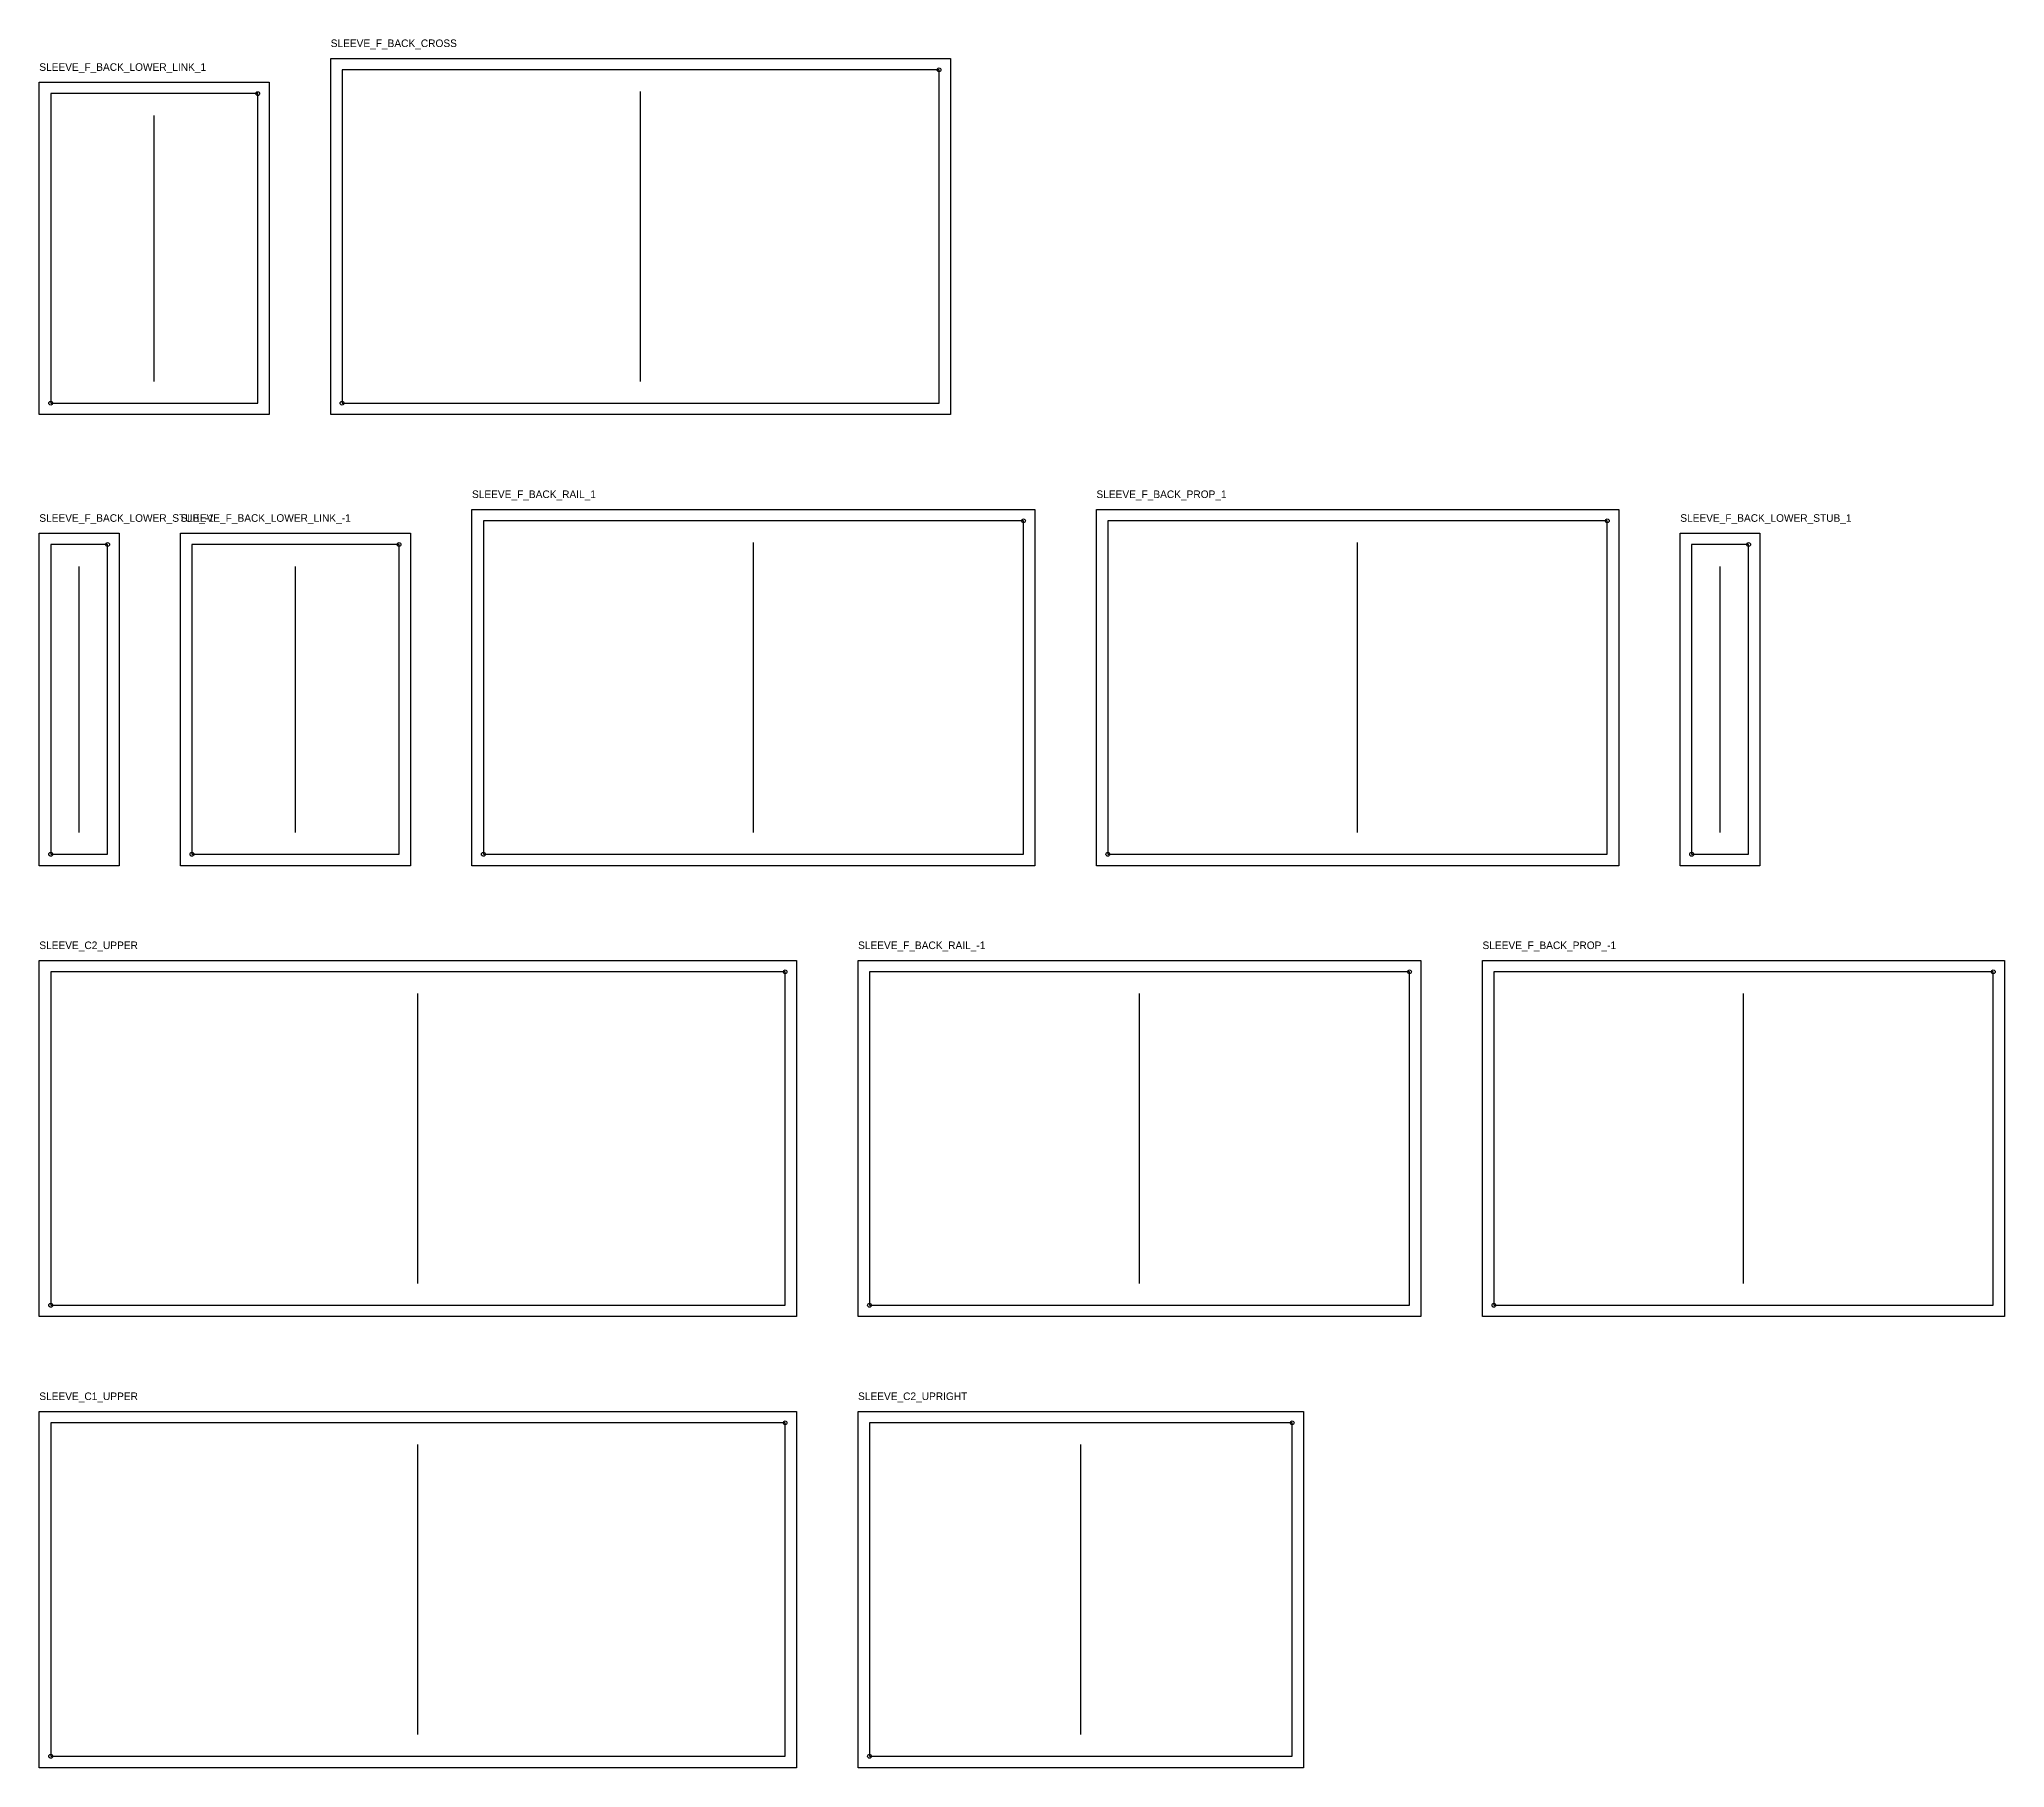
# Model space of a CAD drawing. Header units: millimetres. Extents: x -10 to 2074, y -10 to 7427.
# Drawn here: x 0 to 2074, y 5604 to 7427 of the extents above; entities that cross this region are included whole.
import ezdxf

# ---------------------------------------------------------------- set-up
doc = ezdxf.new("R2010")
doc.units = ezdxf.units.MM
for name, color, linetype in [('CUT', 1, 'Continuous'), ('GRAIN', 3, 'Continuous'), ('NOTCH', 2, 'Continuous'), ('SEAM', 5, 'Continuous'), ('TEXT', 7, 'Continuous')]:
    doc.layers.add(name, color=color, linetype=linetype)

msp = doc.modelspace()

# ---------------------------------------------------------------- linework, layer by layer
at = {"layer": 'CUT'}
for points in [[(307.5, 7031.1), (307.5, 7406.9), (961.5, 7406.9), (961.5, 7031.1)], [(0, 7031.1), (0, 7381.8), (242.5, 7381.8), (242.5, 7031.1)], [(456.6, 6555.2), (456.6, 6931.1), (1050.6, 6931.1), (1050.6, 6555.2)], [(1115.6, 6555.2), (1115.6, 6931.1), (1666.7, 6931.1), (1666.7, 6555.2)], [(0, 6555.2), (0, 6906), (84.1, 6906), (84.1, 6555.2)], [(149.1, 6555.2), (149.1, 6906), (391.6, 6906), (391.6, 6555.2)], [(1731.7, 6555.2), (1731.7, 6906), (1815.8, 6906), (1815.8, 6555.2)], [(0, 6079.4), (0, 6455.2), (799, 6455.2), (799, 6079.4)], [(864, 6079.4), (864, 6455.2), (1458, 6455.2), (1458, 6079.4)], [(1523, 6079.4), (1523, 6455.2), (2074, 6455.2), (2074, 6079.4)], [(0, 5603.5), (0, 5979.4), (799, 5979.4), (799, 5603.5)], [(864, 5603.5), (864, 5979.4), (1334.2, 5979.4), (1334.2, 5603.5)]]:
    msp.add_lwpolyline(points, close=True, dxfattribs=at)
at = {"layer": 'GRAIN'}
for p, q in [((634.5, 7066.1), (634.5, 7371.9)), ((121.3, 7066.1), (121.3, 7346.8)), ((753.6, 6590.2), (753.6, 6896.1)), ((1391.1, 6590.2), (1391.1, 6896.1)), ((42.1, 6590.2), (42.1, 6871)), ((270.4, 6590.2), (270.4, 6871)), ((1773.7, 6590.2), (1773.7, 6871)), ((399.5, 6114.4), (399.5, 6420.2)), ((1161, 6114.4), (1161, 6420.2)), ((1798.5, 6114.4), (1798.5, 6420.2)), ((399.5, 5638.5), (399.5, 5944.4)), ((1099.1, 5638.5), (1099.1, 5944.4))]:
    msp.add_line(p, q, dxfattribs=at)
at = {"layer": 'NOTCH'}
for centre in [(949.5, 7394.9), (230.5, 7369.8), (12, 7043.1), (319.5, 7043.1), (1038.6, 6919.1), (1654.7, 6919.1), (72.1, 6894), (379.6, 6894), (1803.8, 6894), (12, 6567.2), (161.1, 6567.2), (468.6, 6567.2), (1127.6, 6567.2), (1743.7, 6567.2), (787, 6443.2), (1446, 6443.2), (2062, 6443.2), (12, 6091.4), (876, 6091.4), (1535, 6091.4), (787, 5967.4), (1322.2, 5967.4), (12, 5615.5), (876, 5615.5)]:
    msp.add_circle(centre, 2, dxfattribs=at)
at = {"layer": 'SEAM'}
for points in [[(319.5, 7043.1), (949.5, 7043.1), (949.5, 7394.9), (319.5, 7394.9)], [(12, 7043.1), (230.5, 7043.1), (230.5, 7369.8), (12, 7369.8)], [(468.6, 6567.2), (1038.6, 6567.2), (1038.6, 6919.1), (468.6, 6919.1)], [(1127.6, 6567.2), (1654.7, 6567.2), (1654.7, 6919.1), (1127.6, 6919.1)], [(12, 6567.2), (72.1, 6567.2), (72.1, 6894), (12, 6894)], [(161.1, 6567.2), (379.6, 6567.2), (379.6, 6894), (161.1, 6894)], [(1743.7, 6567.2), (1803.8, 6567.2), (1803.8, 6894), (1743.7, 6894)], [(12, 6091.4), (787, 6091.4), (787, 6443.2), (12, 6443.2)], [(876, 6091.4), (1446, 6091.4), (1446, 6443.2), (876, 6443.2)], [(1535, 6091.4), (2062, 6091.4), (2062, 6443.2), (1535, 6443.2)], [(12, 5615.5), (787, 5615.5), (787, 5967.4), (12, 5967.4)], [(876, 5615.5), (1322.2, 5615.5), (1322.2, 5967.4), (876, 5967.4)]]:
    msp.add_lwpolyline(points, close=True, dxfattribs=at)

# ---------------------------------------------------------------- texts
at = {"layer": 'TEXT'}
for s, p in [('SLEEVE_F_BACK_CROSS', (307.5, 7418.9)), ('SLEEVE_F_BACK_LOWER_LINK_1', (0, 7393.8)), ('SLEEVE_F_BACK_RAIL_1', (456.6, 6943.1)), ('SLEEVE_F_BACK_PROP_1', (1115.6, 6943.1)), ('SLEEVE_F_BACK_LOWER_STUB_-1', (0, 6918)), ('SLEEVE_F_BACK_LOWER_LINK_-1', (149.1, 6918)), ('SLEEVE_F_BACK_LOWER_STUB_1', (1731.7, 6918)), ('SLEEVE_C2_UPPER', (0, 6467.2)), ('SLEEVE_F_BACK_RAIL_-1', (864, 6467.2)), ('SLEEVE_F_BACK_PROP_-1', (1523, 6467.2)), ('SLEEVE_C1_UPPER', (0, 5991.4)), ('SLEEVE_C2_UPRIGHT', (864, 5991.4))]:
    msp.add_text(s, height=8, dxfattribs=at).set_placement(p)

doc.saveas('drawing.dxf')
